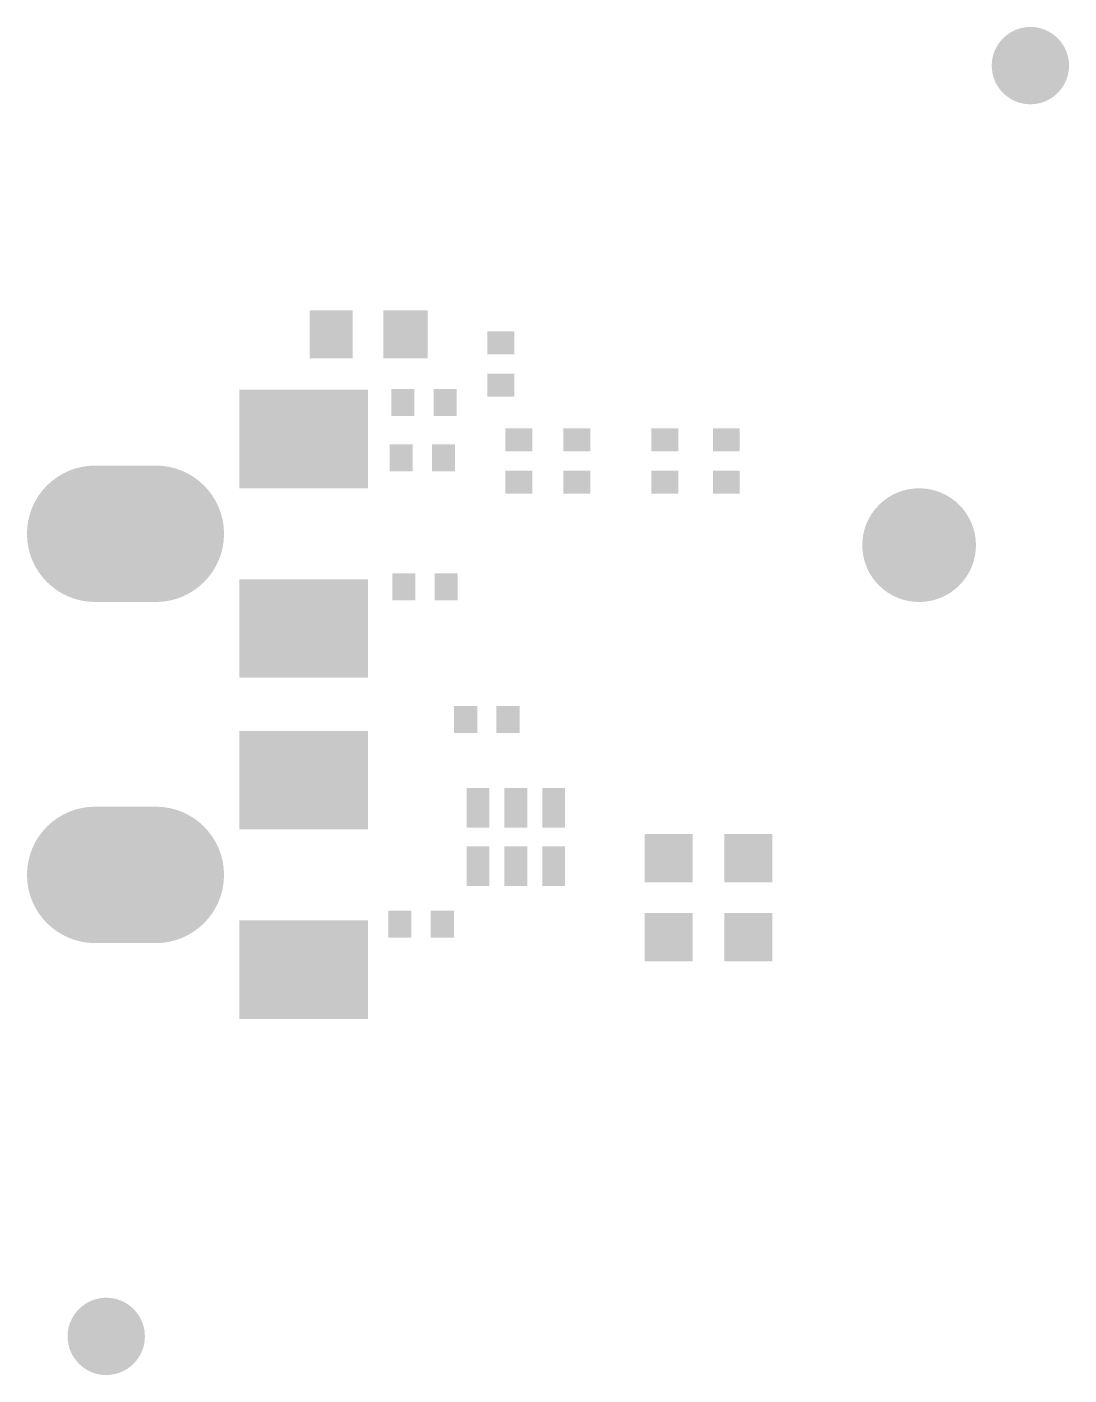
# Model space of a CAD drawing. Extents: x -1.3 to 12.4, y -6.1 to 11.7.
import ezdxf

# ---------------------------------------------------------------- set-up
doc = ezdxf.new("R2010")
doc.units = 0
doc.layers.add('PIN_BOTTOM', color=150, linetype='CONTINUOUS')

msp = doc.modelspace()

# ---------------------------------------------------------------- hatches: boundary and pattern name
at = {"layer": 'PIN_BOTTOM'}
for points in [[(12.448, 11.176, 1), (11.428, 11.176, 1)], [(2.4276, 7.9475), (2.9968, 7.9475), (2.9968, 7.3125), (2.4276, 7.3125)], [(3.4032, 7.9475), (3.9854, 7.9475), (3.9854, 7.3125), (3.4032, 7.3125)], [(4.7752, 7.6708), (5.1308, 7.6708), (5.1308, 7.366), (4.7752, 7.366)], [(4.7752, 7.112), (5.1308, 7.112), (5.1308, 6.8072), (4.7752, 6.8072)], [(1.5, 6.9002), (3.2, 6.9002), (3.2, 5.6002), (1.5, 5.6002)], [(3.5052, 6.9088), (3.81, 6.9088), (3.81, 6.5532), (3.5052, 6.5532)], [(4.064, 6.9088), (4.3688, 6.9088), (4.3688, 6.5532), (4.064, 6.5532)], [(5.0113, 6.3906), (5.3669, 6.3906), (5.3669, 6.0858), (5.0113, 6.0858)], [(5.7754, 6.3906), (6.131, 6.3906), (6.131, 6.0858), (5.7754, 6.0858)], [(6.9364, 6.3906), (7.292, 6.3906), (7.292, 6.0858), (6.9364, 6.0858)], [(7.7492, 6.3906), (8.1048, 6.3906), (8.1048, 6.0858), (7.7492, 6.0858)], [(3.485, 6.1778), (3.7898, 6.1778), (3.7898, 5.8222), (3.485, 5.8222)], [(4.0438, 6.1778), (4.3486, 6.1778), (4.3486, 5.8222), (4.0438, 5.8222)], [(0.4, 5.9, -1), (0.4, 4.1), (-0.4, 4.1, -1), (-0.4, 5.9)], [(5.0113, 5.8318), (5.3669, 5.8318), (5.3669, 5.527), (5.0113, 5.527)], [(5.7754, 5.8318), (6.131, 5.8318), (6.131, 5.527), (5.7754, 5.527)], [(6.9364, 5.8318), (7.292, 5.8318), (7.292, 5.527), (6.9364, 5.527)], [(7.7492, 5.8318), (8.1048, 5.8318), (8.1048, 5.527), (7.7492, 5.527)], [(11.22, 4.85, 1), (9.72, 4.85, 1)], [(3.5182, 4.4778), (3.823, 4.4778), (3.823, 4.1222), (3.5182, 4.1222)], [(4.077, 4.4778), (4.3818, 4.4778), (4.3818, 4.1222), (4.077, 4.1222)], [(1.5, 4.4009), (3.2, 4.4009), (3.2, 3.1009), (1.5, 3.1009)], [(4.335, 2.7278), (4.6398, 2.7278), (4.6398, 2.3722), (4.335, 2.3722)], [(4.8938, 2.7278), (5.1986, 2.7278), (5.1986, 2.3722), (4.8938, 2.3722)], [(1.5, 2.3994), (3.2, 2.3994), (3.2, 1.0994), (1.5, 1.0994)], [(4.5001, 1.6451), (4.8001, 1.6451), (4.8001, 1.1251), (4.5001, 1.1251)], [(4.9999, 1.6451), (5.2999, 1.6451), (5.2999, 1.1251), (4.9999, 1.1251)], [(5.5001, 1.6451), (5.8001, 1.6451), (5.8001, 1.1251), (5.5001, 1.1251)], [(0.4, 1.4, -1), (0.4, -0.4), (-0.4, -0.4, -1), (-0.4, 1.4)], [(6.8493, 1.0382), (7.4843, 1.0382), (7.4843, 0.4032), (6.8493, 0.4032)], [(7.8993, 1.0382), (8.5343, 1.0382), (8.5343, 0.4032), (7.8993, 0.4032)], [(4.5001, 0.8749), (4.8001, 0.8749), (4.8001, 0.3549), (4.5001, 0.3549)], [(4.9999, 0.8749), (5.2999, 0.8749), (5.2999, 0.3549), (4.9999, 0.3549)], [(5.5001, 0.8749), (5.8001, 0.8749), (5.8001, 0.3549), (5.5001, 0.3549)], [(3.4682, 0.0278), (3.773, 0.0278), (3.773, -0.3278), (3.4682, -0.3278)], [(4.027, 0.0278), (4.3318, 0.0278), (4.3318, -0.3278), (4.027, -0.3278)], [(1.5, -0.1), (3.2, -0.1), (3.2, -1.4), (1.5, -1.4)], [(6.8493, -0.0032), (7.4843, -0.0032), (7.4843, -0.6382), (6.8493, -0.6382)], [(7.8993, -0.0032), (8.5343, -0.0032), (8.5343, -0.6382), (7.8993, -0.6382)], [(0.256, -5.588, 1), (-0.764, -5.588, 1)]]:
    msp.add_hatch(color=256, dxfattribs=at).paths.add_polyline_path(points, flags=0)

doc.saveas('drawing.dxf')
